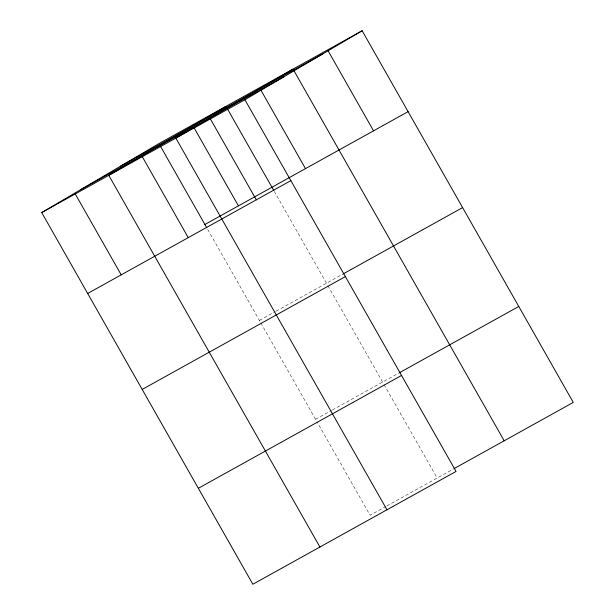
<?xml version="1.0" encoding="UTF-8"?>
<svg xmlns="http://www.w3.org/2000/svg" width="615" height="615" viewBox="0 0 615 615"><rect width="100%" height="100%" fill="white"/><g stroke="black" fill="none" stroke-linecap="round" stroke-linejoin="round"><path stroke-width="0.46" stroke-dasharray="3.08 2.31" d="M259.415 320.43L275.336 311.59M276.173 311.129L343.232 273.89M315.58 419.299L331.5 410.451M332.338 409.99L399.396 372.752M386.012 506.406L370.084 515.255L316.986 421.782M386.85 505.945L453.063 469.176M274.305 191.38L327.403 284.845M327.872 285.668L383.568 383.714M384.037 384.544L437.142 478.016M207.724 229.441L260.353 322.083M260.814 322.906L316.517 420.952"/><path stroke-width="0.92" d="M362.143 30.75L244.916 99.745L456.053 471.421L252.857 584.25L41.72 212.582L158.947 143.579L362.143 30.75L573.28 402.418L453.901 468.707M226.005 106.349L108.778 175.344L319.915 547.012M293.055 69.111L175.829 138.106L386.966 509.781M120.263 166.35L323.459 53.52M80.404 189.812L283.6 76.975M41.72 212.582L244.916 99.745M204.903 224.475L408.099 111.646M87.676 293.478L290.872 180.641M343.232 273.89L462.603 207.601M142.188 389.433L345.376 276.596M399.396 372.752L518.768 306.462M198.345 488.295L401.541 375.465M328.072 50.768L373.551 130.826M294.001 70.779L504.192 440.786M260.952 90.236L305.486 168.625M227.419 108.847L273.836 190.55M210.368 118.926L256.324 199.821M193.894 127.466L238.428 205.864M160.369 146.086L206.786 227.788M142.303 156.725L188.259 237.621M75.245 193.963L121.201 274.859"/></g></svg>
